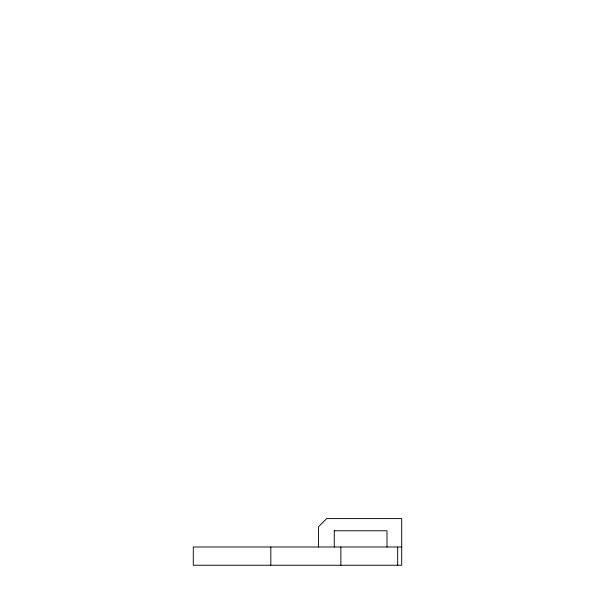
<?xml version="1.0" encoding="UTF-8"?>
<svg xmlns="http://www.w3.org/2000/svg" width="595" height="595" viewBox="0 0 595 595"><rect width="100%" height="100%" fill="white"/><g stroke="black" fill="none" stroke-linecap="round" stroke-linejoin="round"><path stroke-width="0.89" d="M334.264 530.77L387.003 530.77L387.003 546.991M401.714 546.991L193.286 546.991L193.286 565.25L401.714 565.25L401.714 518.595L326.67 518.595L318.556 526.709L318.556 546.991M397.661 546.991L397.661 565.25M340.868 546.991L340.868 565.25M334.264 530.502L334.264 546.991M270.822 546.991L270.822 565.25"/></g></svg>
